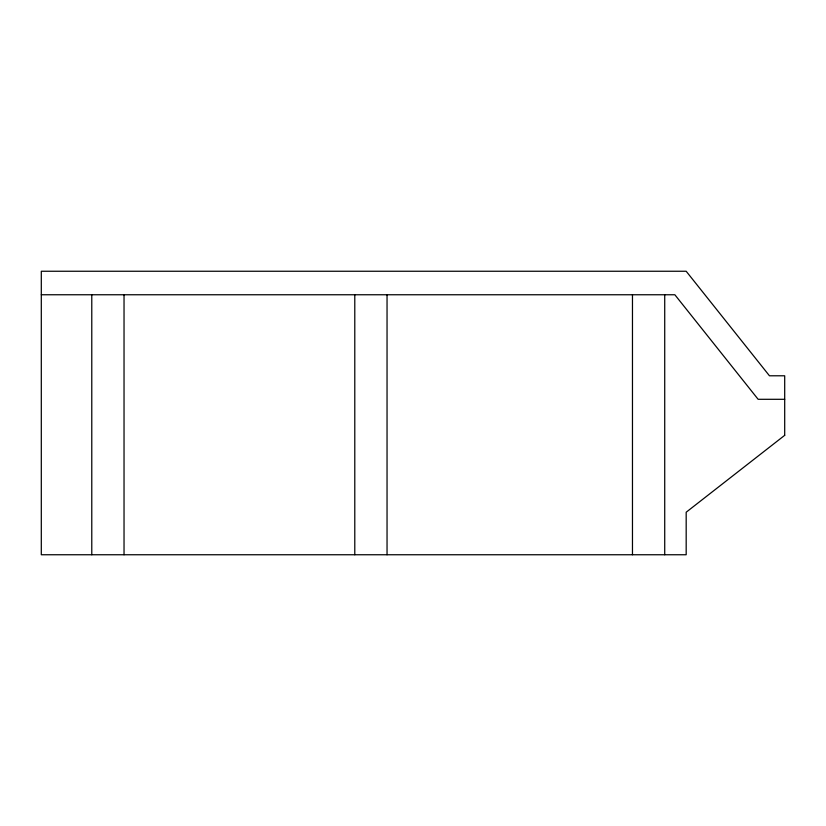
<?xml version="1.0" encoding="UTF-8"?>
<svg xmlns="http://www.w3.org/2000/svg" width="826" height="826" viewBox="0 0 826 826"><rect width="100%" height="100%" fill="white"/><g stroke="black" fill="none" stroke-linecap="round" stroke-linejoin="round"><path stroke-width="1.24" d="M41.3 294.758L674.852 294.758L758.134 399.299L784.7 399.299M664.723 294.758L664.723 554.752M632.468 294.758L632.468 554.752M387.043 294.758L387.043 554.752M354.788 294.758L354.788 554.752M124.034 294.758L124.034 554.752M91.779 294.758L91.779 554.752M784.7 435.323L686.179 512.223L686.179 554.752L41.3 554.752L41.3 271.248L686.179 271.248L769.46 375.789L784.7 375.789L784.7 435.323"/></g></svg>
